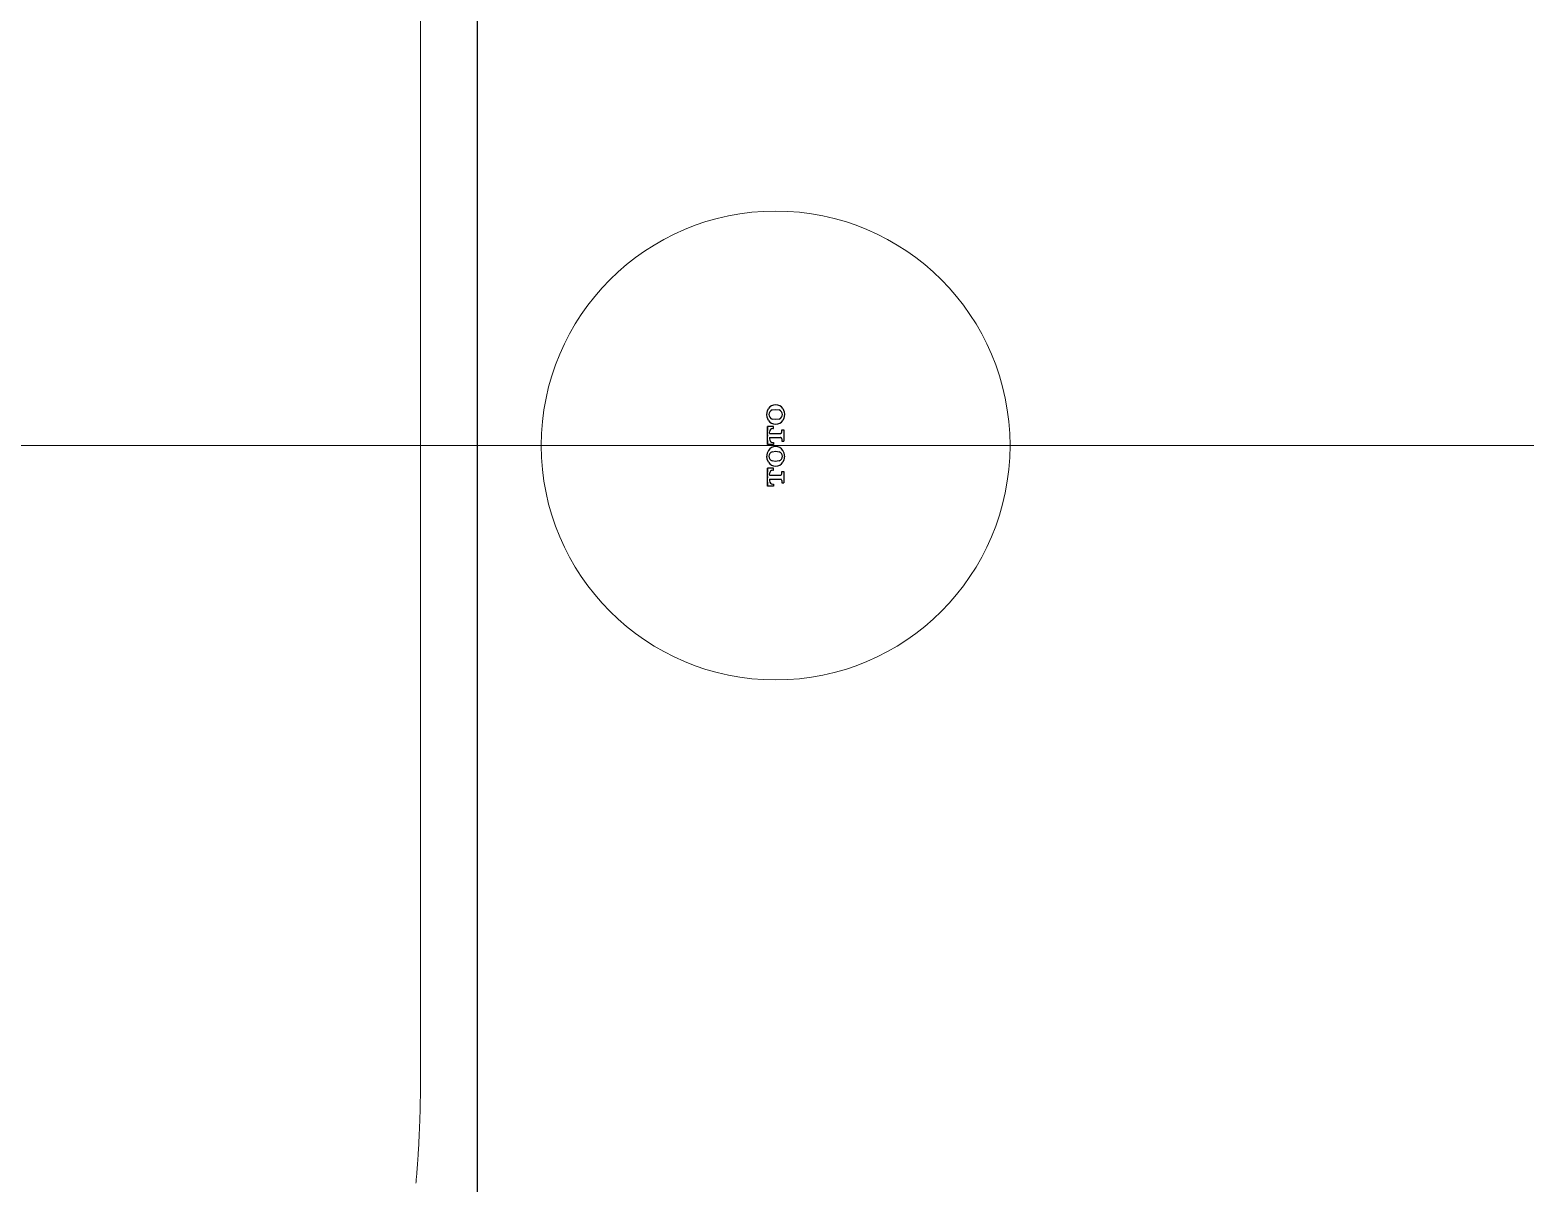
# Model space of a CAD drawing. Header units: millimetres. Extents: x 17 to 218440, y 21 to 53693.
# Drawn here: x 35557.7 to 35768.1, y 21009.9 to 21172.2 of the extents above; entities that cross this region are included whole.
import ezdxf

# ---------------------------------------------------------------- set-up
doc = ezdxf.new("R2010")
doc.units = ezdxf.units.MM
doc.header["$MEASUREMENT"] = 0
doc.linetypes.add('CENTER', pattern=[50.8, 31.75, -6.35, 6.35, -6.35])
for name, color, linetype, lineweight in [('BODY2', 7, 'Continuous', 15), ('CENTER', 9, 'CENTER', 0), ('FITTING', 7, 'Continuous', 13)]:
    doc.layers.add(name, color=color, linetype=linetype, lineweight=lineweight)

# ---------------------------------------------------------------- blocks, each defined once
blk = doc.blocks.new('A$Cbe85e2cb')
for points in [[(0.24974, 0.12026), (0.24974, 0.12055)], [(0.25134, 0.12055), (0.24974, 0.12055)], [(0.25008, 0.12026), (0.24974, 0.12026)], [(0.25025, 0.11854), (0.25025, 0.12008)], [(0.25082, 0.11854), (0.25082, 0.12008)], [(0.251, 0.12026), (0.25134, 0.12026)], [(0.25134, 0.12026), (0.25134, 0.12055)], [(0.25299, 0.12057), (0.25264, 0.1204)], [(0.25348, 0.12065), (0.25299, 0.12057)], [(0.25562, 0.12026), (0.25562, 0.12055)], [(0.25722, 0.12055), (0.25562, 0.12055)], [(0.25596, 0.12026), (0.25562, 0.12026)], [(0.25614, 0.11854), (0.25614, 0.12008)], [(0.2567, 0.11854), (0.2567, 0.12008)], [(0.25688, 0.12026), (0.25722, 0.12026)], [(0.25722, 0.12026), (0.25722, 0.12055)], [(0.25887, 0.12056), (0.25853, 0.1204)], [(0.25936, 0.12065), (0.25887, 0.12056)], [(0.25974, 0.1206), (0.25936, 0.12065)], [(0.2602, 0.1204), (0.25974, 0.1206)], [(0.24927, 0.11912), (0.24927, 0.11825)], [(0.24956, 0.11912), (0.24927, 0.11912)], [(0.24927, 0.11825), (0.25181, 0.11825)], [(0.24984, 0.11825), (0.24927, 0.11825)], [(0.24956, 0.11902), (0.24956, 0.11912)], [(0.25025, 0.11854), (0.25004, 0.11854)], [(0.25063, 0.11825), (0.25045, 0.11825)], [(0.25082, 0.11854), (0.25104, 0.11854)], [(0.25181, 0.11825), (0.25124, 0.11825)], [(0.25152, 0.11902), (0.25152, 0.11912)], [(0.25152, 0.11912), (0.25181, 0.11912)], [(0.25181, 0.11912), (0.25181, 0.11825)], [(0.25264, 0.1184), (0.2531, 0.1182)], [(0.25284, 0.11989), (0.25277, 0.11933)], [(0.25277, 0.11933), (0.25284, 0.11891)], [(0.2531, 0.1182), (0.25348, 0.11815)], [(0.25419, 0.11942), (0.25412, 0.11989)], [(0.25412, 0.11891), (0.25419, 0.11942)], [(0.25515, 0.11912), (0.25515, 0.11825)], [(0.25544, 0.11912), (0.25515, 0.11912)], [(0.25515, 0.11825), (0.25769, 0.11825)], [(0.25572, 0.11825), (0.25515, 0.11825)], [(0.25544, 0.11902), (0.25544, 0.11912)], [(0.25614, 0.11854), (0.25592, 0.11854)], [(0.25651, 0.11825), (0.25633, 0.11825)], [(0.2567, 0.11854), (0.25692, 0.11854)], [(0.25769, 0.11825), (0.25712, 0.11825)], [(0.2574, 0.11902), (0.2574, 0.11912)], [(0.2574, 0.11912), (0.25769, 0.11912)], [(0.25769, 0.11912), (0.25769, 0.11825)], [(0.25853, 0.1184), (0.25898, 0.1182)], [(0.25873, 0.11989), (0.25865, 0.11936)], [(0.25865, 0.11936), (0.25873, 0.11891)], [(0.25898, 0.1182), (0.25936, 0.11815)], [(0.25936, 0.11815), (0.25986, 0.11824)], [(0.25986, 0.11824), (0.2602, 0.1184)], [(0.26007, 0.11944), (0.26, 0.11989)], [(0.26, 0.11891), (0.26007, 0.11944)]]:
    blk.add_lwpolyline(points)
for points in [[(0.25008, 0.12026, -0.414214), (0.25025, 0.12008)], [(0.25082, 0.12008, -0.414214), (0.251, 0.12026)], [(0.25264, 0.1184, -0.536567), (0.25264, 0.1204)], [(0.25284, 0.11989, -0.727923), (0.25412, 0.11989)], [(0.25348, 0.12065, -0.149074), (0.25432, 0.1204)], [(0.25432, 0.1204, -0.536567), (0.25432, 0.1184)], [(0.25596, 0.12026, -0.414214), (0.25614, 0.12008)], [(0.2567, 0.12008, -0.414214), (0.25688, 0.12026)], [(0.25853, 0.1184, -0.536567), (0.25853, 0.1204)], [(0.25873, 0.11989, -0.727923), (0.26, 0.11989)], [(0.2602, 0.1204, -0.536567), (0.2602, 0.1184)], [(0.25004, 0.11854, -0.414214), (0.24956, 0.11902)], [(0.25152, 0.11902, -0.414214), (0.25104, 0.11854)], [(0.25412, 0.11891, -0.727923), (0.25284, 0.11891)], [(0.25432, 0.1184, -0.149074), (0.25348, 0.11815)], [(0.25592, 0.11854, -0.414214), (0.25544, 0.11902)], [(0.2574, 0.11902, -0.414214), (0.25692, 0.11854)], [(0.26, 0.11891, -0.727923), (0.25873, 0.11891)]]:
    blk.add_lwpolyline(points, format="xyb")
at = {"layer": 'BODY2'}
for points in [[(0.15116, 0.06875), (0.15136, 0.06877), (0.15157, 0.06879), (0.15178, 0.06881), (0.15198, 0.06882), (0.15219, 0.06884), (0.1524, 0.06886), (0.15261, 0.06888), (0.15282, 0.06889), (0.15302, 0.06891), (0.15323, 0.06893), (0.15344, 0.06894), (0.15365, 0.06896), (0.15386, 0.06897), (0.15407, 0.06899), (0.15428, 0.069), (0.15449, 0.06902), (0.15471, 0.06903), (0.15492, 0.06905), (0.15513, 0.06906), (0.15534, 0.06907), (0.15555, 0.06909), (0.15577, 0.0691), (0.15598, 0.06911), (0.15619, 0.06913), (0.1564, 0.06914), (0.15662, 0.06915), (0.15683, 0.06916), (0.15705, 0.06917), (0.15726, 0.06918), (0.15748, 0.06919), (0.15769, 0.0692), (0.15791, 0.06921), (0.15812, 0.06922), (0.15834, 0.06923), (0.15855, 0.06924), (0.15877, 0.06925), (0.15898, 0.06926), (0.1592, 0.06927), (0.15942, 0.06928), (0.15963, 0.06929), (0.15985, 0.06929), (0.16007, 0.0693), (0.16029, 0.06931), (0.1605, 0.06931), (0.16072, 0.06932), (0.16094, 0.06933), (0.16116, 0.06933), (0.16138, 0.06934), (0.1616, 0.06934), (0.16182, 0.06935), (0.16204, 0.06935), (0.16226, 0.06936), (0.16248, 0.06936), (0.1627, 0.06937), (0.16292, 0.06937), (0.16314, 0.06938), (0.16336, 0.06938), (0.16358, 0.06938), (0.1638, 0.06939), (0.16402, 0.06939), (0.16424, 0.06939), (0.16447, 0.06939)], [(0.16447, 0.06939), (0.34553, 0.06939)]]:
    blk.add_lwpolyline(points, dxfattribs=at)
at = {"layer": 'CENTER'}
blk.add_lwpolyline([(0.255, 0), (0.255, 0.28836)], dxfattribs=at)
at = {"layer": 'FITTING'}
blk.add_circle((0.255, 0.1194), 0.033, dxfattribs=at)

msp = doc.modelspace()

# ---------------------------------------------------------------- linework, layer by layer
msp.add_lwpolyline([(35620.65, 21367.19), (35620.65, 20857.53)])

# ---------------------------------------------------------------- block references
at = {"xscale": -999.337880212066, "yscale": 999.337880212066, "zscale": 999.337880212066, "rotation": 270}
msp.add_blockref('A$Cbe85e2cb', (35543.32, 20858.86), dxfattribs=at)

doc.saveas('drawing.dxf')
